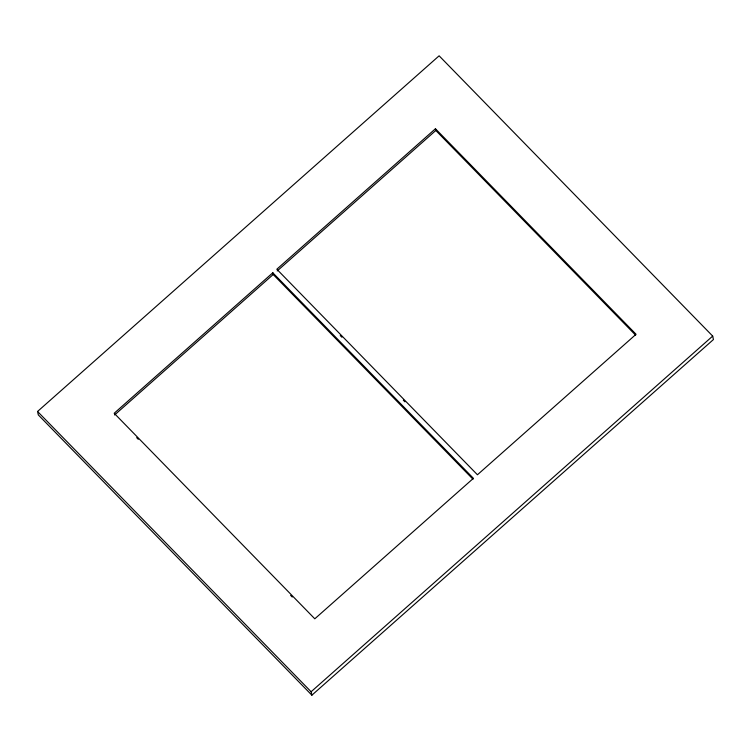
<?xml version="1.0" encoding="UTF-8"?>
<svg xmlns="http://www.w3.org/2000/svg" width="751" height="751" viewBox="0 0 751 751"><rect width="100%" height="100%" fill="white"/><g stroke="black" fill="none" stroke-linecap="round" stroke-linejoin="round"><path stroke-width="1.13" d="M37.55 411.473L439.119 55.818L712.69 336.091L713.45 339.527L311.881 695.182L38.31 414.909L37.55 411.473L311.121 691.746L311.881 695.182M272.801 272.791L114.18 413.275L314.8 618.805L473.421 478.321L272.801 272.791L273.186 274.509L472.98 479.204M435.439 128.75L276.819 269.233L477.439 474.773L636.059 334.279L435.439 128.75L435.815 130.467L635.618 335.162M114.565 414.993L273.186 274.509M277.194 270.951L435.815 130.467M311.121 691.746L712.69 336.091M340.25 335.547L341.883 337.227M403.306 400.152L404.939 401.823M136.673 437.645L138.306 439.326M290.618 595.365L292.252 597.045"/></g></svg>
